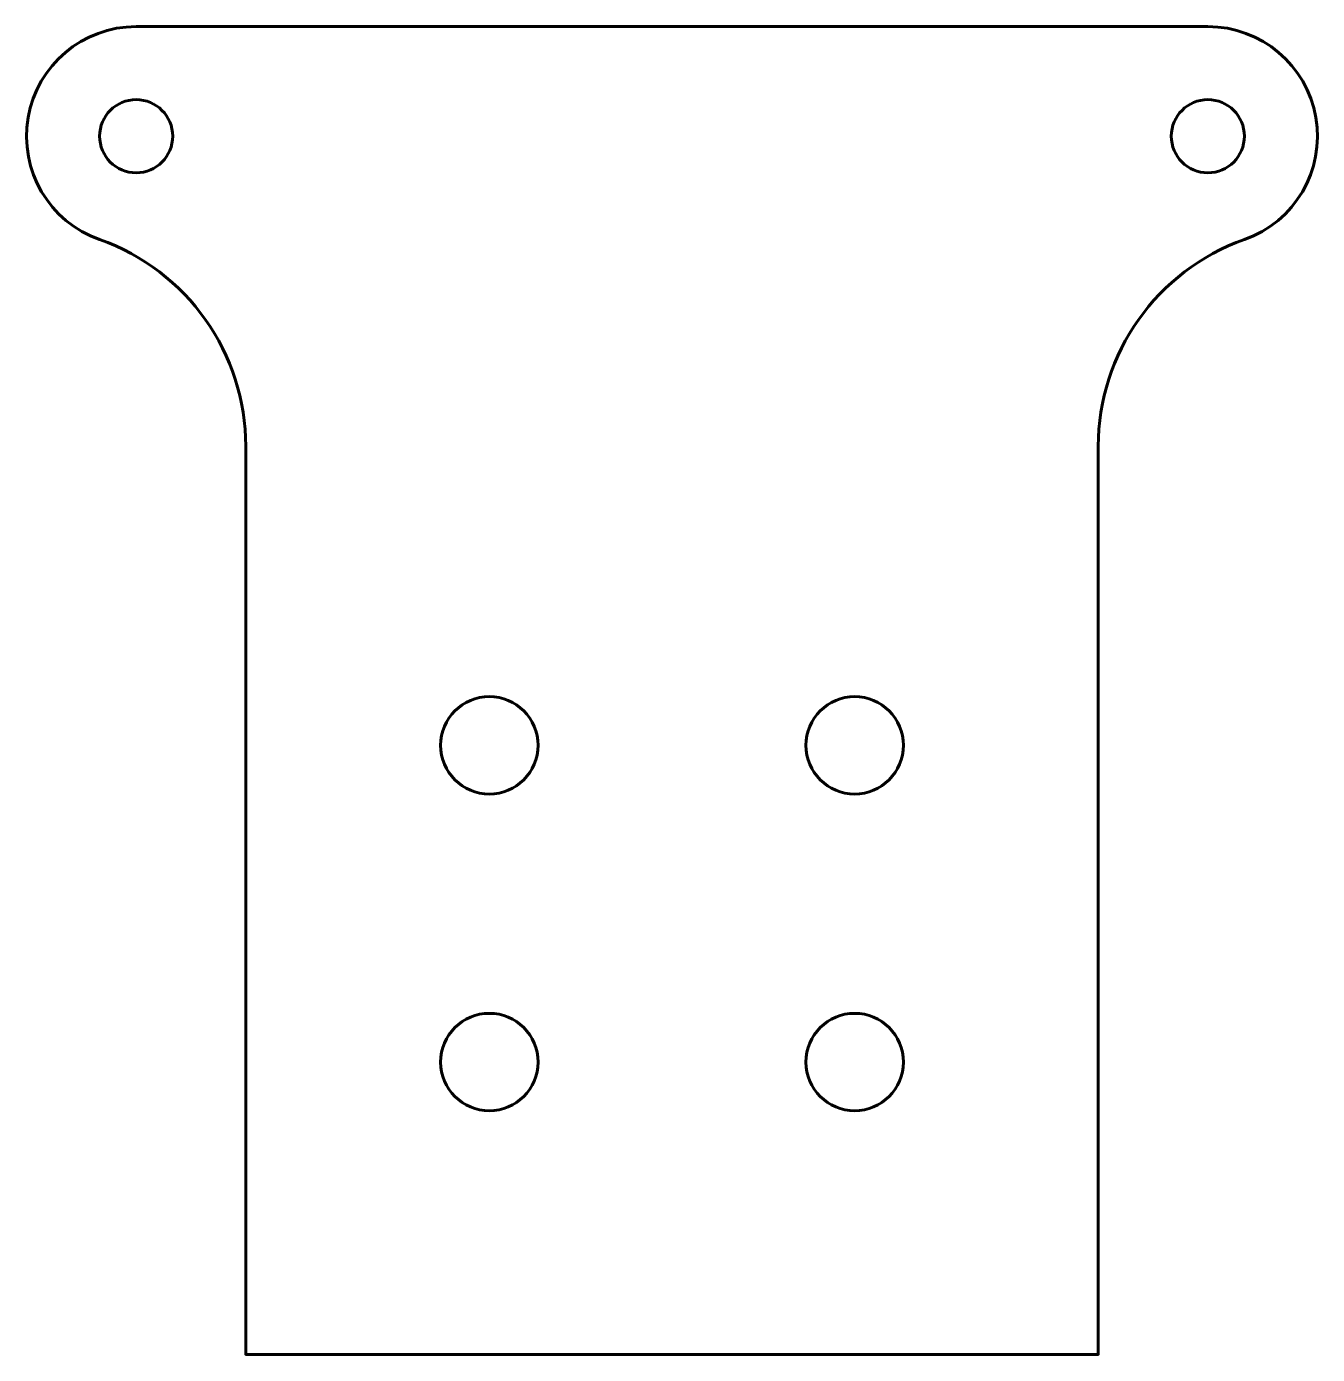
# Model space of a CAD drawing. Header units: millimetres. Extents: x -9 to 44, y 0 to 54.5.
import ezdxf

# ---------------------------------------------------------------- set-up
doc = ezdxf.new("R2010")
doc.units = ezdxf.units.MM
doc.linetypes.add('K5LT_BASIC', pattern=[0])

msp = doc.modelspace()

# ---------------------------------------------------------------- linework, layer by layer
at = {"color": 150, "linetype": 'K5LT_BASIC', "lineweight": 60, "true_color": 0x0080ff}
for p, q in [((0, 54.5), (-4.5, 54.5)), ((35, 54.5), (39.5, 54.5))]:
    msp.add_line(p, q, dxfattribs=at)
for points in [[(35, 54.5), (0, 54.5)], [(0, 37.272), (0, 0), (35, 0), (35, 37.272)]]:
    msp.add_lwpolyline(points, dxfattribs=at)
for centre, radius in [((-4.5, 50), 1.5), ((39.5, 50), 1.5), ((10, 25), 2), ((25, 25), 2), ((10, 12), 2), ((25, 12), 2)]:
    msp.add_circle(centre, radius, dxfattribs=at)
for centre, radius, start, end in [((-4.5, 50), 4.5, 90, 250.5288), ((39.5, 50), 4.5, 289.4712, 90), ((-9, 37.272), 9, 0, 70.5288), ((44, 37.272), 9, 109.4712, 180)]:
    msp.add_arc(centre, radius, start, end, dxfattribs=at)

doc.saveas('drawing.dxf')
